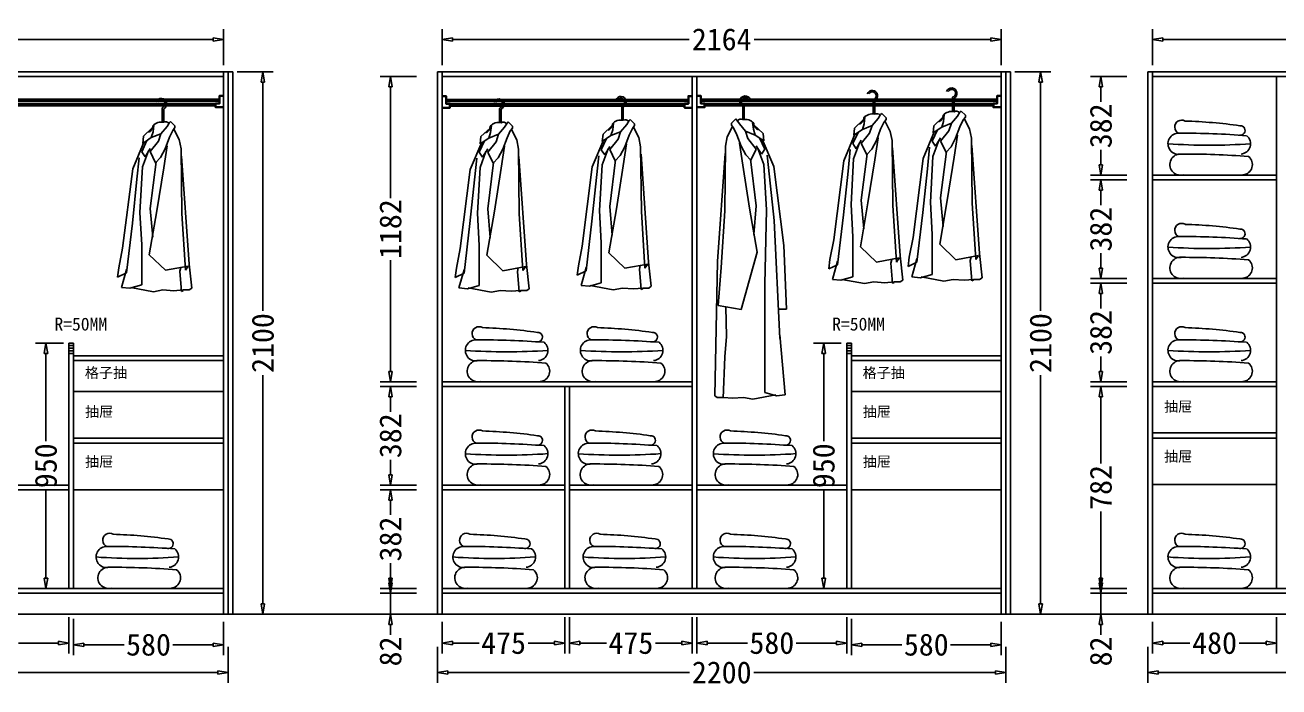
# Model space of a CAD drawing. Header units: millimetres. Extents: x 304407 to 361076, y -1262425 to -1203358.
# Drawn here: x 332654 to 337509, y -1229187 to -1226624 of the extents above; entities that cross this region are included whole.
import ezdxf

# ---------------------------------------------------------------- set-up
doc = ezdxf.new("R2010")
doc.units = ezdxf.units.MM
doc.header["$LTSCALE"] = 20
doc.layers.get('Defpoints').update_dxf_attribs({"color": 250})
for name, color, linetype in [('8', 8, 'Continuous'), ('LAYER10', 11, 'Continuous'), ('LAYER8', 11, 'Continuous'), ('图层3', 4, 'Continuous'), ('墙体', 40, 'Continuous')]:
    doc.layers.add(name, color=color, linetype=linetype)
doc.styles.get("Standard").update_dxf_attribs({"font": 'SimSun.ttf', "height": 85})
doc.styles.add('text', font='SimSun.ttf', dxfattribs={"height": 85})
doc.dimstyles.new('周文晶', dxfattribs={"dimtxt": 70, "dimasz": 40, "dimexe": 40, "dimexo": 30, "dimgap": 10, "dimtad": 0, "dimdec": 0, "dimtxsty": 'Standard', "dimblk": 'CLOSEDBLANK', "dimcen": 200, "dimclrd": 256, "dimclre": 256, "dimadec": 0, "dimazin": 0, "dimtfac": 1, "dimtdec": 0, "dimtmove": 0, "dimatfit": 3, "dimldrblk": 'CLOSEDBLANK', "dimfxl": 100, "dimfxlon": 1, "dimarcsym": 0})

# ---------------------------------------------------------------- blocks, each defined once
blk = doc.blocks.new('_ClosedBlank')
at = {"color": 0, "linetype": 'ByBlock', "lineweight": -2}
for p, q in [((-1, 0.17), (0, 0)), ((-1, 0.17), (-1, -0.17)), ((0, 0), (-1, -0.17))]:
    blk.add_line(p, q, dxfattribs=at)
blk = doc.blocks.new('*D1055')
at = {"lineweight": -2, "transparency": 16777216}
for p, q in [((332244, -1228917.2), (332244, -1229057.2)), ((332824, -1228917.2), (332824, -1229057.2)), ((332284, -1229017.2), (332440, -1229017.2)), ((332784, -1229017.2), (332628.1, -1229017.2))]:
    blk.add_line(p, q, dxfattribs=at)
at = {"layer": 'Defpoints', "color": 0, "transparency": 16777216}
for p in [(332244, -1226823.6), (332824, -1228805.6), (332824, -1229017.2)]:
    blk.add_point(p, dxfattribs=at)
at = {"lineweight": -2, "transparency": 16777216, "xscale": 40, "yscale": 40, "zscale": 40, "rotation": 180}
blk.add_blockref('_ClosedBlank', (332244, -1229017.2), dxfattribs=at)
at = {"lineweight": -2, "transparency": 16777216, "xscale": 40, "yscale": 40, "zscale": 40}
blk.add_blockref('_ClosedBlank', (332824, -1229017.2), dxfattribs=at)
at = {"color": 0, "transparency": 16777216, "insert": (332534, -1229017.2), "char_height": 85, "attachment_point": 5}
blk.add_mtext('580', dxfattribs=at)
blk = doc.blocks.new('*D1056')
at = {"lineweight": -2, "transparency": 16777216}
for p, q in [((331258, -1226780.2), (331258, -1226640.2)), ((331298, -1226680.2), (332214.3, -1226680.2)), ((333382, -1226680.2), (332465.7, -1226680.2)), ((333422, -1226780.2), (333422, -1226640.2))]:
    blk.add_line(p, q, dxfattribs=at)
at = {"layer": 'Defpoints', "color": 0, "transparency": 16777216}
for p in [(333422, -1226680.2), (331258, -1226823.6), (333422, -1226823.6)]:
    blk.add_point(p, dxfattribs=at)
at = {"lineweight": -2, "transparency": 16777216, "xscale": 40, "yscale": 40, "zscale": 40, "rotation": 180}
blk.add_blockref('_ClosedBlank', (331258, -1226680.2), dxfattribs=at)
at = {"lineweight": -2, "transparency": 16777216, "xscale": 40, "yscale": 40, "zscale": 40}
blk.add_blockref('_ClosedBlank', (333422, -1226680.2), dxfattribs=at)
at = {"color": 0, "transparency": 16777216, "insert": (332340, -1226680.2), "char_height": 85, "attachment_point": 5}
blk.add_mtext('2164', dxfattribs=at)
blk = doc.blocks.new('*D1057')
at = {"lineweight": -2, "transparency": 16777216}
for p, q in [((331240, -1229031.3), (331240, -1229171.3)), ((333440, -1229031.3), (333440, -1229171.3)), ((331280, -1229131.3), (332215.3, -1229131.3)), ((333400, -1229131.3), (332464.8, -1229131.3))]:
    blk.add_line(p, q, dxfattribs=at)
at = {"layer": 'Defpoints', "color": 0, "transparency": 16777216}
for p in [(331240, -1228905.6), (333440, -1228905.6), (333440, -1229131.3)]:
    blk.add_point(p, dxfattribs=at)
at = {"lineweight": -2, "transparency": 16777216, "xscale": 40, "yscale": 40, "zscale": 40, "rotation": 180}
blk.add_blockref('_ClosedBlank', (331240, -1229131.3), dxfattribs=at)
at = {"lineweight": -2, "transparency": 16777216, "xscale": 40, "yscale": 40, "zscale": 40}
blk.add_blockref('_ClosedBlank', (333440, -1229131.3), dxfattribs=at)
at = {"color": 0, "transparency": 16777216, "insert": (332340, -1229131.3), "char_height": 85, "attachment_point": 5}
blk.add_mtext('2200', dxfattribs=at)
blk = doc.blocks.new('*D1061')
at = {"lineweight": -2, "transparency": 16777216}
for p, q in [((333474.9, -1226805.6), (333614.9, -1226805.6)), ((333574.9, -1226845.6), (333574.9, -1227730.9)), ((333574.9, -1228865.6), (333574.9, -1227980.4)), ((333474.9, -1228905.6), (333614.9, -1228905.6))]:
    blk.add_line(p, q, dxfattribs=at)
at = {"layer": 'Defpoints', "color": 0, "transparency": 16777216}
for p in [(333440, -1226805.6), (333574.9, -1226805.6), (333440, -1228905.6)]:
    blk.add_point(p, dxfattribs=at)
at = {"lineweight": -2, "transparency": 16777216, "xscale": 40, "yscale": 40, "zscale": 40}
for p, rotation in [((333574.9, -1226805.6), 90), ((333574.9, -1228905.6), 270)]:
    blk.add_blockref('_ClosedBlank', p, dxfattribs=dict(at, rotation=rotation))
at = {"color": 0, "transparency": 16777216, "insert": (333574.9, -1227855.6), "char_height": 85, "attachment_point": 5, "rotation": 90}
blk.add_mtext('2100', dxfattribs=at)
blk = doc.blocks.new('*D1062')
at = {"lineweight": -2, "transparency": 16777216}
for p, q in [((332803, -1227855.6), (332695, -1227855.6)), ((332735, -1227895.6), (332735, -1228235.6)), ((332735, -1228765.6), (332735, -1228425.6)), ((332794, -1228805.6), (332695, -1228805.6))]:
    blk.add_line(p, q, dxfattribs=at)
at = {"layer": 'Defpoints', "color": 0, "transparency": 16777216}
for p in [(332833, -1227855.6), (332735, -1228805.6), (332824, -1228805.6)]:
    blk.add_point(p, dxfattribs=at)
at = {"lineweight": -2, "transparency": 16777216, "xscale": 40, "yscale": 40, "zscale": 40}
for p, rotation in [((332735, -1227855.6), 90), ((332735, -1228805.6), 270)]:
    blk.add_blockref('_ClosedBlank', p, dxfattribs=dict(at, rotation=rotation))
at = {"color": 0, "transparency": 16777216, "insert": (332735, -1228330.6), "char_height": 85, "attachment_point": 5, "rotation": 90}
blk.add_mtext('950', dxfattribs=at)
blk = doc.blocks.new('*D1063')
at = {"lineweight": -2, "transparency": 16777216}
for p, q in [((332842, -1228923.8), (332842, -1229063.8)), ((333422, -1228935.6), (333422, -1229063.8)), ((332882, -1229023.8), (333038, -1229023.8)), ((333382, -1229023.8), (333226.1, -1229023.8))]:
    blk.add_line(p, q, dxfattribs=at)
at = {"layer": 'Defpoints', "color": 0, "transparency": 16777216}
for p in [(332842, -1228805.6), (333422, -1228905.6), (333422, -1229023.8)]:
    blk.add_point(p, dxfattribs=at)
at = {"lineweight": -2, "transparency": 16777216, "xscale": 40, "yscale": 40, "zscale": 40, "rotation": 180}
blk.add_blockref('_ClosedBlank', (332842, -1229023.8), dxfattribs=at)
at = {"lineweight": -2, "transparency": 16777216, "xscale": 40, "yscale": 40, "zscale": 40}
blk.add_blockref('_ClosedBlank', (333422, -1229023.8), dxfattribs=at)
at = {"color": 0, "transparency": 16777216, "insert": (333132, -1229023.8), "char_height": 85, "attachment_point": 5}
blk.add_mtext('580', dxfattribs=at)
blk = doc.blocks.new('*D1009')
at = {"lineweight": -2, "transparency": 16777216}
for p, q in [((337019.7, -1228935.6), (337019.7, -1229057.2)), ((337499.7, -1228917.2), (337499.7, -1229057.2)), ((337059.7, -1229017.2), (337164.2, -1229017.2)), ((337459.7, -1229017.2), (337355.1, -1229017.2))]:
    blk.add_line(p, q, dxfattribs=at)
at = {"layer": 'Defpoints', "color": 0, "transparency": 16777216}
for p in [(337499.7, -1228805.6), (337019.7, -1228905.6), (337499.7, -1229017.2)]:
    blk.add_point(p, dxfattribs=at)
at = {"lineweight": -2, "transparency": 16777216, "xscale": 40, "yscale": 40, "zscale": 40, "rotation": 180}
blk.add_blockref('_ClosedBlank', (337019.7, -1229017.2), dxfattribs=at)
at = {"lineweight": -2, "transparency": 16777216, "xscale": 40, "yscale": 40, "zscale": 40}
blk.add_blockref('_ClosedBlank', (337499.7, -1229017.2), dxfattribs=at)
at = {"color": 0, "transparency": 16777216, "insert": (337259.7, -1229017.2), "char_height": 85, "attachment_point": 5}
blk.add_mtext('480', dxfattribs=at)
blk = doc.blocks.new('*D1011')
at = {"lineweight": -2, "transparency": 16777216}
for p, q in [((337019.7, -1226780.2), (337019.7, -1226640.2)), ((337059.7, -1226680.2), (337926, -1226680.2)), ((339043.7, -1226680.2), (338177.4, -1226680.2)), ((339083.7, -1226780.2), (339083.7, -1226640.2))]:
    blk.add_line(p, q, dxfattribs=at)
at = {"layer": 'Defpoints', "color": 0, "transparency": 16777216}
for p in [(339083.7, -1226680.2), (337019.7, -1226823.6), (339083.7, -1226823.6)]:
    blk.add_point(p, dxfattribs=at)
at = {"lineweight": -2, "transparency": 16777216, "xscale": 40, "yscale": 40, "zscale": 40, "rotation": 180}
blk.add_blockref('_ClosedBlank', (337019.7, -1226680.2), dxfattribs=at)
at = {"lineweight": -2, "transparency": 16777216, "xscale": 40, "yscale": 40, "zscale": 40}
blk.add_blockref('_ClosedBlank', (339083.7, -1226680.2), dxfattribs=at)
at = {"color": 0, "transparency": 16777216, "insert": (338051.7, -1226680.2), "char_height": 85, "attachment_point": 5}
blk.add_mtext('2064', dxfattribs=at)
blk = doc.blocks.new('*D1012')
at = {"lineweight": -2, "transparency": 16777216}
for p, q in [((337001.7, -1229031.3), (337001.7, -1229171.3)), ((339101.7, -1229031.3), (339101.7, -1229171.3)), ((337041.7, -1229131.3), (337926.9, -1229131.3)), ((339061.7, -1229131.3), (338176.4, -1229131.3))]:
    blk.add_line(p, q, dxfattribs=at)
at = {"layer": 'Defpoints', "color": 0, "transparency": 16777216}
for p in [(337001.7, -1228905.6), (339101.7, -1228905.6), (339101.7, -1229131.3)]:
    blk.add_point(p, dxfattribs=at)
at = {"lineweight": -2, "transparency": 16777216, "xscale": 40, "yscale": 40, "zscale": 40, "rotation": 180}
blk.add_blockref('_ClosedBlank', (337001.7, -1229131.3), dxfattribs=at)
at = {"lineweight": -2, "transparency": 16777216, "xscale": 40, "yscale": 40, "zscale": 40}
blk.add_blockref('_ClosedBlank', (339101.7, -1229131.3), dxfattribs=at)
at = {"color": 0, "transparency": 16777216, "insert": (338051.7, -1229131.3), "char_height": 85, "attachment_point": 5}
blk.add_mtext('2100', dxfattribs=at)
blk = doc.blocks.new('*D1013')
at = {"lineweight": -2, "transparency": 16777216}
for p, q in [((336819.4, -1228783.6), (336819.4, -1228743.6)), ((336919.4, -1228823.6), (336779.4, -1228823.6)), ((336819.4, -1228823.6), (336819.4, -1228905.6)), ((336919.4, -1228905.6), (336779.4, -1228905.6)), ((336819.4, -1228945.6), (336819.4, -1228985.6))]:
    blk.add_line(p, q, dxfattribs=at)
at = {"layer": 'Defpoints', "color": 0, "transparency": 16777216}
for p in [(336819.4, -1228823.6), (337019.7, -1228823.6), (337001.7, -1228905.6)]:
    blk.add_point(p, dxfattribs=at)
at = {"lineweight": -2, "transparency": 16777216, "xscale": 40, "yscale": 40, "zscale": 40}
for p, rotation in [((336819.4, -1228823.6), 270), ((336819.4, -1228905.6), 90)]:
    blk.add_blockref('_ClosedBlank', p, dxfattribs=dict(at, rotation=rotation))
at = {"color": 0, "transparency": 16777216, "insert": (336819.4, -1229049.7), "char_height": 85, "attachment_point": 5, "rotation": 90}
blk.add_mtext('82', dxfattribs=at)
blk = doc.blocks.new('*D1014')
at = {"lineweight": -2, "transparency": 16777216}
for p, q in [((336919.4, -1228023.6), (336779.4, -1228023.6)), ((336819.4, -1228063.6), (336819.4, -1228321.5)), ((336819.4, -1228765.6), (336819.4, -1228507.7)), ((336919.4, -1228805.6), (336779.4, -1228805.6))]:
    blk.add_line(p, q, dxfattribs=at)
at = {"layer": 'Defpoints', "color": 0, "transparency": 16777216}
for p in [(336819.4, -1228023.6), (337019.7, -1228023.6), (337019.7, -1228805.6)]:
    blk.add_point(p, dxfattribs=at)
at = {"lineweight": -2, "transparency": 16777216, "xscale": 40, "yscale": 40, "zscale": 40}
for p, rotation in [((336819.4, -1228023.6), 90), ((336819.4, -1228805.6), 270)]:
    blk.add_blockref('_ClosedBlank', p, dxfattribs=dict(at, rotation=rotation))
at = {"color": 0, "transparency": 16777216, "insert": (336819.4, -1228414.6), "char_height": 85, "attachment_point": 5, "rotation": 90}
blk.add_mtext('782', dxfattribs=at)
blk = doc.blocks.new('*D1015')
at = {"lineweight": -2, "transparency": 16777216}
for p, q in [((336919.4, -1227623.6), (336779.4, -1227623.6)), ((336819.4, -1227663.6), (336819.4, -1227721.3)), ((336819.4, -1227965.6), (336819.4, -1227908)), ((336919.4, -1228005.6), (336779.4, -1228005.6))]:
    blk.add_line(p, q, dxfattribs=at)
at = {"layer": 'Defpoints', "color": 0, "transparency": 16777216}
for p in [(336819.4, -1227623.6), (337019.7, -1227623.6), (337019.7, -1228005.6)]:
    blk.add_point(p, dxfattribs=at)
at = {"lineweight": -2, "transparency": 16777216, "xscale": 40, "yscale": 40, "zscale": 40}
for p, rotation in [((336819.4, -1227623.6), 90), ((336819.4, -1228005.6), 270)]:
    blk.add_blockref('_ClosedBlank', p, dxfattribs=dict(at, rotation=rotation))
at = {"color": 0, "transparency": 16777216, "insert": (336819.4, -1227814.6), "char_height": 85, "attachment_point": 5, "rotation": 90}
blk.add_mtext('382', dxfattribs=at)
blk = doc.blocks.new('*D1016')
at = {"lineweight": -2, "transparency": 16777216}
for p, q in [((336919.4, -1227223.6), (336779.4, -1227223.6)), ((336819.4, -1227263.6), (336819.4, -1227321.3)), ((336819.4, -1227565.6), (336819.4, -1227508)), ((336919.4, -1227605.6), (336779.4, -1227605.6))]:
    blk.add_line(p, q, dxfattribs=at)
at = {"layer": 'Defpoints', "color": 0, "transparency": 16777216}
for p in [(336819.4, -1227223.6), (337019.7, -1227223.6), (337019.7, -1227605.6)]:
    blk.add_point(p, dxfattribs=at)
at = {"lineweight": -2, "transparency": 16777216, "xscale": 40, "yscale": 40, "zscale": 40}
for p, rotation in [((336819.4, -1227223.6), 90), ((336819.4, -1227605.6), 270)]:
    blk.add_blockref('_ClosedBlank', p, dxfattribs=dict(at, rotation=rotation))
at = {"color": 0, "transparency": 16777216, "insert": (336819.4, -1227414.6), "char_height": 85, "attachment_point": 5, "rotation": 90}
blk.add_mtext('382', dxfattribs=at)
blk = doc.blocks.new('*D1017')
at = {"lineweight": -2, "transparency": 16777216}
for p, q in [((336919.4, -1226823.6), (336779.4, -1226823.6)), ((336819.4, -1226863.6), (336819.4, -1226921.3)), ((336819.4, -1227165.6), (336819.4, -1227108)), ((336919.4, -1227205.6), (336779.4, -1227205.6))]:
    blk.add_line(p, q, dxfattribs=at)
at = {"layer": 'Defpoints', "color": 0, "transparency": 16777216}
for p in [(336819.4, -1226823.6), (337019.7, -1226823.6), (337019.7, -1227205.6)]:
    blk.add_point(p, dxfattribs=at)
at = {"lineweight": -2, "transparency": 16777216, "xscale": 40, "yscale": 40, "zscale": 40}
for p, rotation in [((336819.4, -1226823.6), 90), ((336819.4, -1227205.6), 270)]:
    blk.add_blockref('_ClosedBlank', p, dxfattribs=dict(at, rotation=rotation))
at = {"color": 0, "transparency": 16777216, "insert": (336819.4, -1227014.6), "char_height": 85, "attachment_point": 5, "rotation": 90}
blk.add_mtext('382', dxfattribs=at)
blk = doc.blocks.new('*D1156')
at = {"lineweight": -2, "transparency": 16777216}
for p, q in [((334269.3, -1228935.6), (334269.3, -1229057.2)), ((334744.3, -1228917.2), (334744.3, -1229057.2)), ((334309.3, -1229017.2), (334412.1, -1229017.2)), ((334704.3, -1229017.2), (334601.6, -1229017.2))]:
    blk.add_line(p, q, dxfattribs=at)
at = {"layer": 'Defpoints', "color": 0, "transparency": 16777216}
for p in [(334744.3, -1228805.6), (334269.3, -1228905.6), (334744.3, -1229017.2)]:
    blk.add_point(p, dxfattribs=at)
at = {"lineweight": -2, "transparency": 16777216, "xscale": 40, "yscale": 40, "zscale": 40, "rotation": 180}
blk.add_blockref('_ClosedBlank', (334269.3, -1229017.2), dxfattribs=at)
at = {"lineweight": -2, "transparency": 16777216, "xscale": 40, "yscale": 40, "zscale": 40}
blk.add_blockref('_ClosedBlank', (334744.3, -1229017.2), dxfattribs=at)
at = {"color": 0, "transparency": 16777216, "insert": (334506.8, -1229017.2), "char_height": 85, "attachment_point": 5}
blk.add_mtext('475', dxfattribs=at)
blk = doc.blocks.new('*D1157')
at = {"lineweight": -2, "transparency": 16777216}
for p, q in [((335255.3, -1228917.2), (335255.3, -1229057.2)), ((335835.3, -1228917.2), (335835.3, -1229057.2)), ((335295.3, -1229017.2), (335451.3, -1229017.2)), ((335795.3, -1229017.2), (335639.4, -1229017.2))]:
    blk.add_line(p, q, dxfattribs=at)
at = {"layer": 'Defpoints', "color": 0, "transparency": 16777216}
for p in [(335255.3, -1226823.6), (335835.3, -1228805.6), (335835.3, -1229017.2)]:
    blk.add_point(p, dxfattribs=at)
at = {"lineweight": -2, "transparency": 16777216, "xscale": 40, "yscale": 40, "zscale": 40, "rotation": 180}
blk.add_blockref('_ClosedBlank', (335255.3, -1229017.2), dxfattribs=at)
at = {"lineweight": -2, "transparency": 16777216, "xscale": 40, "yscale": 40, "zscale": 40}
blk.add_blockref('_ClosedBlank', (335835.3, -1229017.2), dxfattribs=at)
at = {"color": 0, "transparency": 16777216, "insert": (335545.3, -1229017.2), "char_height": 85, "attachment_point": 5}
blk.add_mtext('580', dxfattribs=at)
blk = doc.blocks.new('*D1158')
at = {"lineweight": -2, "transparency": 16777216}
for p, q in [((334269.3, -1226780.2), (334269.3, -1226640.2)), ((334309.3, -1226680.2), (335225.6, -1226680.2)), ((336393.3, -1226680.2), (335477, -1226680.2)), ((336433.3, -1226780.2), (336433.3, -1226640.2))]:
    blk.add_line(p, q, dxfattribs=at)
at = {"layer": 'Defpoints', "color": 0, "transparency": 16777216}
for p in [(336433.3, -1226680.2), (334269.3, -1226823.6), (336433.3, -1226823.6)]:
    blk.add_point(p, dxfattribs=at)
at = {"lineweight": -2, "transparency": 16777216, "xscale": 40, "yscale": 40, "zscale": 40, "rotation": 180}
blk.add_blockref('_ClosedBlank', (334269.3, -1226680.2), dxfattribs=at)
at = {"lineweight": -2, "transparency": 16777216, "xscale": 40, "yscale": 40, "zscale": 40}
blk.add_blockref('_ClosedBlank', (336433.3, -1226680.2), dxfattribs=at)
at = {"color": 0, "transparency": 16777216, "insert": (335351.3, -1226680.2), "char_height": 85, "attachment_point": 5}
blk.add_mtext('2164', dxfattribs=at)
blk = doc.blocks.new('*D1159')
at = {"lineweight": -2, "transparency": 16777216}
for p, q in [((334251.3, -1229031.3), (334251.3, -1229171.3)), ((336451.3, -1229031.3), (336451.3, -1229171.3)), ((334291.3, -1229131.3), (335226.6, -1229131.3)), ((336411.3, -1229131.3), (335476.1, -1229131.3))]:
    blk.add_line(p, q, dxfattribs=at)
at = {"layer": 'Defpoints', "color": 0, "transparency": 16777216}
for p in [(334251.3, -1228905.6), (336451.3, -1228905.6), (336451.3, -1229131.3)]:
    blk.add_point(p, dxfattribs=at)
at = {"lineweight": -2, "transparency": 16777216, "xscale": 40, "yscale": 40, "zscale": 40, "rotation": 180}
blk.add_blockref('_ClosedBlank', (334251.3, -1229131.3), dxfattribs=at)
at = {"lineweight": -2, "transparency": 16777216, "xscale": 40, "yscale": 40, "zscale": 40}
blk.add_blockref('_ClosedBlank', (336451.3, -1229131.3), dxfattribs=at)
at = {"color": 0, "transparency": 16777216, "insert": (335351.3, -1229131.3), "char_height": 85, "attachment_point": 5}
blk.add_mtext('2200', dxfattribs=at)
blk = doc.blocks.new('*D1160')
at = {"lineweight": -2, "transparency": 16777216}
for p, q in [((334069.1, -1228783.6), (334069.1, -1228743.6)), ((334169.1, -1228823.6), (334029.1, -1228823.6)), ((334069.1, -1228823.6), (334069.1, -1228905.6)), ((334169.1, -1228905.6), (334029.1, -1228905.6)), ((334069.1, -1228945.6), (334069.1, -1228985.6))]:
    blk.add_line(p, q, dxfattribs=at)
at = {"layer": 'Defpoints', "color": 0, "transparency": 16777216}
for p in [(334069.1, -1228823.6), (334269.3, -1228823.6), (334251.3, -1228905.6)]:
    blk.add_point(p, dxfattribs=at)
at = {"lineweight": -2, "transparency": 16777216, "xscale": 40, "yscale": 40, "zscale": 40}
for p, rotation in [((334069.1, -1228823.6), 270), ((334069.1, -1228905.6), 90)]:
    blk.add_blockref('_ClosedBlank', p, dxfattribs=dict(at, rotation=rotation))
at = {"color": 0, "transparency": 16777216, "insert": (334069.1, -1229049.7), "char_height": 85, "attachment_point": 5, "rotation": 90}
blk.add_mtext('82', dxfattribs=at)
blk = doc.blocks.new('*D1161')
at = {"lineweight": -2, "transparency": 16777216}
for p, q in [((334169.1, -1228423.6), (334029.1, -1228423.6)), ((334069.1, -1228463.6), (334069.1, -1228521.3)), ((334069.1, -1228765.6), (334069.1, -1228708)), ((334169.1, -1228805.6), (334029.1, -1228805.6))]:
    blk.add_line(p, q, dxfattribs=at)
at = {"layer": 'Defpoints', "color": 0, "transparency": 16777216}
for p in [(334069.1, -1228423.6), (334269.3, -1228423.6), (334269.3, -1228805.6)]:
    blk.add_point(p, dxfattribs=at)
at = {"lineweight": -2, "transparency": 16777216, "xscale": 40, "yscale": 40, "zscale": 40}
for p, rotation in [((334069.1, -1228423.6), 90), ((334069.1, -1228805.6), 270)]:
    blk.add_blockref('_ClosedBlank', p, dxfattribs=dict(at, rotation=rotation))
at = {"color": 0, "transparency": 16777216, "insert": (334069.1, -1228614.6), "char_height": 85, "attachment_point": 5, "rotation": 90}
blk.add_mtext('382', dxfattribs=at)
blk = doc.blocks.new('*D1162')
at = {"lineweight": -2, "transparency": 16777216}
for p, q in [((336486.2, -1226805.6), (336626.2, -1226805.6)), ((336586.2, -1226845.6), (336586.2, -1227730.9)), ((336586.2, -1228865.6), (336586.2, -1227980.4)), ((336486.2, -1228905.6), (336626.2, -1228905.6))]:
    blk.add_line(p, q, dxfattribs=at)
at = {"layer": 'Defpoints', "color": 0, "transparency": 16777216}
for p in [(336451.3, -1226805.6), (336586.2, -1226805.6), (336451.3, -1228905.6)]:
    blk.add_point(p, dxfattribs=at)
at = {"lineweight": -2, "transparency": 16777216, "xscale": 40, "yscale": 40, "zscale": 40}
for p, rotation in [((336586.2, -1226805.6), 90), ((336586.2, -1228905.6), 270)]:
    blk.add_blockref('_ClosedBlank', p, dxfattribs=dict(at, rotation=rotation))
at = {"color": 0, "transparency": 16777216, "insert": (336586.2, -1227855.6), "char_height": 85, "attachment_point": 5, "rotation": 90}
blk.add_mtext('2100', dxfattribs=at)
blk = doc.blocks.new('*D1163')
at = {"lineweight": -2, "transparency": 16777216}
for p, q in [((335814.3, -1227855.6), (335706.3, -1227855.6)), ((335746.3, -1227895.6), (335746.3, -1228235.6)), ((335746.3, -1228765.6), (335746.3, -1228425.6)), ((335805.3, -1228805.6), (335706.3, -1228805.6))]:
    blk.add_line(p, q, dxfattribs=at)
at = {"layer": 'Defpoints', "color": 0, "transparency": 16777216}
for p in [(335844.3, -1227855.6), (335746.3, -1228805.6), (335835.3, -1228805.6)]:
    blk.add_point(p, dxfattribs=at)
at = {"lineweight": -2, "transparency": 16777216, "xscale": 40, "yscale": 40, "zscale": 40}
for p, rotation in [((335746.3, -1227855.6), 90), ((335746.3, -1228805.6), 270)]:
    blk.add_blockref('_ClosedBlank', p, dxfattribs=dict(at, rotation=rotation))
at = {"color": 0, "transparency": 16777216, "insert": (335746.3, -1228330.6), "char_height": 85, "attachment_point": 5, "rotation": 90}
blk.add_mtext('950', dxfattribs=at)
blk = doc.blocks.new('*D1164')
at = {"lineweight": -2, "transparency": 16777216}
for p, q in [((335853.3, -1228923.8), (335853.3, -1229063.8)), ((336433.3, -1228935.6), (336433.3, -1229063.8)), ((335893.3, -1229023.8), (336049.3, -1229023.8)), ((336393.3, -1229023.8), (336237.4, -1229023.8))]:
    blk.add_line(p, q, dxfattribs=at)
at = {"layer": 'Defpoints', "color": 0, "transparency": 16777216}
for p in [(335853.3, -1228805.6), (336433.3, -1228905.6), (336433.3, -1229023.8)]:
    blk.add_point(p, dxfattribs=at)
at = {"lineweight": -2, "transparency": 16777216, "xscale": 40, "yscale": 40, "zscale": 40, "rotation": 180}
blk.add_blockref('_ClosedBlank', (335853.3, -1229023.8), dxfattribs=at)
at = {"lineweight": -2, "transparency": 16777216, "xscale": 40, "yscale": 40, "zscale": 40}
blk.add_blockref('_ClosedBlank', (336433.3, -1229023.8), dxfattribs=at)
at = {"color": 0, "transparency": 16777216, "insert": (336143.3, -1229023.8), "char_height": 85, "attachment_point": 5}
blk.add_mtext('580', dxfattribs=at)
blk = doc.blocks.new('*D1165')
at = {"lineweight": -2, "transparency": 16777216}
for p, q in [((334169.1, -1228023.6), (334029.1, -1228023.6)), ((334069.1, -1228063.6), (334069.1, -1228121.3)), ((334069.1, -1228365.6), (334069.1, -1228308)), ((334169.1, -1228405.6), (334029.1, -1228405.6))]:
    blk.add_line(p, q, dxfattribs=at)
at = {"layer": 'Defpoints', "color": 0, "transparency": 16777216}
for p in [(334069.1, -1228023.6), (334269.3, -1228023.6), (334269.3, -1228405.6)]:
    blk.add_point(p, dxfattribs=at)
at = {"lineweight": -2, "transparency": 16777216, "xscale": 40, "yscale": 40, "zscale": 40}
for p, rotation in [((334069.1, -1228023.6), 90), ((334069.1, -1228405.6), 270)]:
    blk.add_blockref('_ClosedBlank', p, dxfattribs=dict(at, rotation=rotation))
at = {"color": 0, "transparency": 16777216, "insert": (334069.1, -1228214.6), "char_height": 85, "attachment_point": 5, "rotation": 90}
blk.add_mtext('382', dxfattribs=at)
blk = doc.blocks.new('*D1166')
at = {"lineweight": -2, "transparency": 16777216}
for p, q in [((334169.1, -1226823.6), (334029.1, -1226823.6)), ((334069.1, -1226863.6), (334069.1, -1227294.4)), ((334069.1, -1227965.6), (334069.1, -1227534.9)), ((334169.1, -1228005.6), (334029.1, -1228005.6))]:
    blk.add_line(p, q, dxfattribs=at)
at = {"layer": 'Defpoints', "color": 0, "transparency": 16777216}
for p in [(334069.1, -1226823.6), (334269.3, -1226823.6), (334269.3, -1228005.6)]:
    blk.add_point(p, dxfattribs=at)
at = {"lineweight": -2, "transparency": 16777216, "xscale": 40, "yscale": 40, "zscale": 40}
for p, rotation in [((334069.1, -1226823.6), 90), ((334069.1, -1228005.6), 270)]:
    blk.add_blockref('_ClosedBlank', p, dxfattribs=dict(at, rotation=rotation))
at = {"color": 0, "transparency": 16777216, "insert": (334069.1, -1227414.6), "char_height": 85, "attachment_point": 5, "rotation": 90}
blk.add_mtext('1182', dxfattribs=at)
blk = doc.blocks.new('*D1167')
at = {"lineweight": -2, "transparency": 16777216}
for p, q in [((334762.3, -1228917.2), (334762.3, -1229057.2)), ((335237.3, -1228917.2), (335237.3, -1229057.2)), ((334802.3, -1229017.2), (334905.1, -1229017.2)), ((335197.3, -1229017.2), (335094.6, -1229017.2))]:
    blk.add_line(p, q, dxfattribs=at)
at = {"layer": 'Defpoints', "color": 0, "transparency": 16777216}
for p in [(334762.3, -1228805.6), (335237.3, -1228805.6), (335237.3, -1229017.2)]:
    blk.add_point(p, dxfattribs=at)
at = {"lineweight": -2, "transparency": 16777216, "xscale": 40, "yscale": 40, "zscale": 40, "rotation": 180}
blk.add_blockref('_ClosedBlank', (334762.3, -1229017.2), dxfattribs=at)
at = {"lineweight": -2, "transparency": 16777216, "xscale": 40, "yscale": 40, "zscale": 40}
blk.add_blockref('_ClosedBlank', (335237.3, -1229017.2), dxfattribs=at)
at = {"color": 0, "transparency": 16777216, "insert": (334999.8, -1229017.2), "char_height": 85, "attachment_point": 5}
blk.add_mtext('475', dxfattribs=at)
blk = doc.blocks.new('A$C1C5764E0')
at = {"layer": '8'}
for p, q in [((172.3, 708.4), (172.3, 657.4)), ((178.3, 708.4), (178.3, 657.4)), ((135.3, 635.3), (99.9, 601.9)), ((137.4, 618.5), (140.1, 644.9)), ((167.9, 611.6), (191.5, 639.3)), ((191.5, 639.3), (201.2, 654.6)), ((201.2, 654.6), (205.3, 658.7)), ((205.3, 658.7), (222, 642.1)), ((222, 635.2), (213.6, 624.1)), ((222, 642.1), (222, 635.2)), ((113.7, 585.2), (93.2, 541.7)), ((99.9, 601.9), (97.1, 574.2)), ((97.1, 574.2), (130.4, 596.4)), ((130.4, 596.4), (137.4, 618.5)), ((130.4, 596.4), (167.9, 611.6)), ((158.2, 582.5), (167.9, 611.6)), ((201.2, 597.8), (184.5, 553.4)), ((213.6, 624.1), (201.2, 597.8)), ((217.8, 629.6), (238.6, 589.4)), ((238.6, 589.4), (245.5, 553.4)), ((103, 580.9), (58.4, 475.1)), ((93.2, 541.7), (106.3, 522.1)), ((96.5, 482.8), (119.4, 544.9)), ((106.3, 522.1), (125.9, 554.7)), ((126.3, 542.3), (158.2, 582.5)), ((147.1, 499.3), (126.3, 542.3)), ((184.5, 553.4), (166.5, 520.1)), ((178.3, 479.5), (191.3, 564.6)), ((245.5, 553.4), (248.3, 302.5)), ((75, 435), (83.4, 518.8)), ((148.8, 502.4), (125.9, 322.6)), ((166.5, 520.1), (147.1, 499.3)), ((276.4, 106.8), (247, 525.3)), ((58.4, 475.1), (19.5, 168.8)), ((86.6, 306.3), (96.5, 482.8)), ((152.1, 312.8), (178.3, 479.5)), ((57, 265.8), (75, 435)), ((93.2, 180.9), (86.6, 306.3)), ((122.6, 142.8), (152.1, 312.8)), ((125.9, 322.6), (135.7, 211.4)), ((248.3, 302.5), (262.2, 83.5)), ((34.3, 73.1), (57, 265.8)), ((19.5, 168.8), (4.8, 92.7)), ((93.2, 26.2), (93.2, 180.9)), ((184.8, 82.8), (122.6, 142.8)), ((273.1, 99.1), (184.8, 82.8)), ((262.2, 83.5), (273.1, 99.1)), ((286.7, 13.1), (276.4, 106.8)), ((4.8, 92.7), (0, 56.7)), ((0, 56.7), (34.3, 73.1)), ((34.3, 86.2), (14.7, 16.3)), ((244.2, 93.8), (240.9, 79.6)), ((240.9, 79.6), (247.4, 1.1)), ((14.7, 16.3), (47.4, 13.1)), ((47.4, 13.1), (93.2, 26.2)), ((50.7, 16.3), (139, 0)), ((139, 0), (175, 6.5)), ((175, 6.5), (217.5, 3.3)), ((217.5, 3.3), (253.5, 6.5)), ((247.4, 1.1), (254, 3.3)), ((253.5, 6.5), (276.9, 6.5)), ((276.9, 6.5), (286.7, 13.1))]:
    blk.add_line(p, q, dxfattribs=at)
for centre, radius, start, end in [((168.9, 727.1), 20.9, 296.6338, 159.5285), ((168.9, 727.1), 14.9, 296.6338, 150.6175), ((175.9, 709.9), 3.91, 94.6712, 201.9626), ((110.9, 641.2), 25.1, 286.2636, 2.0248), ((168.9, 613.1), 43.9, 77.6993, 138.5966), ((186.2, 639.8), 18, 42.48, 116.3392)]:
    blk.add_arc(centre, radius, start, end, dxfattribs=at)
blk = doc.blocks.new('A$C4F477F88')
at = {"layer": 'LAYER10'}
blk.add_blockref('A$C1C5764E0', (0, 0), dxfattribs=at)
blk = doc.blocks.new('A$C5E603B19')
at = {"layer": 'LAYER8'}
blk.add_blockref('A$C4F477F88', (0, 0), dxfattribs=at)
blk = doc.blocks.new('A$C1B0A679D')
at = {"layer": '图层3'}
blk.add_blockref('A$C5E603B19', (0, 0), dxfattribs=at)
blk = doc.blocks.new('A$C52EB379C')
at = {"layer": '8'}
for p, q in [((163.3, 1134.6), (163.3, 1083.5)), ((169.3, 1134.6), (169.3, 1083.5)), ((128.4, 1044.7), (131.2, 1071)), ((182.5, 1065.5), (192.3, 1080.7)), ((192.3, 1080.7), (196.4, 1084.9)), ((196.4, 1084.9), (213.1, 1068.3)), ((213.1, 1068.3), (213.1, 1061.3)), ((91, 1028.1), (88.2, 1000.3)), ((88.2, 1000.3), (121.5, 1022.5)), ((126.4, 1061.5), (91, 1028.1)), ((121.5, 1022.5), (128.4, 1044.7)), ((121.5, 1022.5), (159, 1037.8)), ((149.3, 1008.7), (159, 1037.8)), ((159, 1037.8), (182.5, 1065.5)), ((192.3, 1023.9), (175.6, 979.5)), ((204.7, 1050.2), (192.3, 1023.9)), ((213.1, 1061.3), (204.7, 1050.2)), ((208.9, 1055.8), (229.7, 1015.6)), ((94.1, 1007.1), (49.5, 901.3)), ((104.8, 1011.4), (84.3, 967.8)), ((87.6, 909), (110.5, 971.1)), ((97.4, 948.2), (117, 980.9)), ((117.4, 968.5), (149.3, 1008.7)), ((175.6, 979.5), (157.6, 946.3)), ((169.3, 905.7), (182.4, 990.7)), ((229.7, 1015.6), (236.6, 979.5)), ((236.6, 979.5), (239.4, 728.7)), ((66.1, 861.1), (74.5, 944.9)), ((84.3, 967.8), (97.4, 948.2)), ((139.9, 928.6), (117, 748.8)), ((138.2, 925.5), (117.4, 968.5)), ((157.6, 946.3), (138.2, 925.5)), ((267.5, 533), (238.1, 951.5)), ((49.5, 901.3), (10.6, 595)), ((77.7, 732.4), (87.6, 909)), ((143.2, 738.9), (169.3, 905.7)), ((48.1, 692), (66.1, 861.1)), ((84.3, 444.7), (77.7, 732.4)), ((113.7, 568.9), (143.2, 738.9)), ((117, 748.8), (126.8, 637.6)), ((239.4, 728.7), (253.3, 509.7)), ((25.4, 235.4), (48.1, 692)), ((10.6, 595), (0, 349)), ((175.9, 346.6), (113.7, 568.9)), ((253.3, 509.7), (264.2, 362.9)), ((277.8, 13.1), (267.5, 533)), ((84.3, 26.2), (84.3, 444.7)), ((0, 349), (31, 349)), ((264.2, 362.9), (175.9, 346.6)), ((235.3, 357.6), (232, 242)), ((25.4, 248.5), (5.8, 16.3)), ((232, 242), (238.5, 163.5)), ((238.5, 163.5), (245.1, 3.3)), ((5.8, 16.3), (38.5, 13.1)), ((38.5, 13.1), (84.3, 26.2)), ((41.7, 16.3), (130.1, 0)), ((130.1, 0), (166.1, 6.5)), ((166.1, 6.5), (208.6, 3.3)), ((208.6, 3.3), (244.6, 6.5)), ((244.6, 6.5), (268, 6.5)), ((268, 6.5), (277.8, 13.1))]:
    blk.add_line(p, q, dxfattribs=at)
for centre, radius, start, end in [((160, 1153.2), 20.9, 296.6338, 159.5285), ((160, 1153.2), 14.9, 296.6338, 150.6175), ((167, 1136), 3.91, 94.6712, 201.9626), ((102, 1067.4), 25.1, 286.2636, 2.0248), ((160, 1039.2), 43.9, 77.6993, 138.5966), ((177.3, 1066), 18, 42.48, 116.3392)]:
    blk.add_arc(centre, radius, start, end, dxfattribs=at)
blk = doc.blocks.new('A$C05785CA5')
at = {"layer": 'LAYER10'}
blk.add_blockref('A$C52EB379C', (0, 0), dxfattribs=at)
blk = doc.blocks.new('A$C100967EE')
at = {"layer": 'LAYER10'}
blk.add_blockref('A$C05785CA5', (0, 0), dxfattribs=at)
blk = doc.blocks.new('A$C65D30603')
at = {"layer": 'LAYER8'}
blk.add_blockref('A$C100967EE', (0, 0), dxfattribs=at)
blk = doc.blocks.new('A$C50CE712E')
at = {"layer": '图层3'}
blk.add_blockref('A$C65D30603', (0, 0), dxfattribs=at)
blk = doc.blocks.new('A$C11F00F61')
at = {"color": 8}
blk.add_line((48.2, 0), (290.3, 1.2), dxfattribs=at)
at = {"layer": '墙体', "color": 8}
for centre, radius, start, end in [((52.6, 186.6), 26.7, 59.8021, 244.0801), ((9.8, -1698.7), 1909.1, 81.8981, 88.3112), ((41, 121.6), 41, 86.0834, 284.0988), ((53.8, -3125.6), 3288.1, 85.6244, 90.1755), ((280.3, 173), 18.4, 260.1551, 94.4157), ((279.7, 121.7), 40, 274.9406, 51.3165), ((159.2, 2329.1), 2213.2, 265.8756, 274.159), ((48.2, 41), 41, 86.0834, 284.0988), ((61, -3206.2), 3288.1, 85.6244, 90.1755), ((286.9, 41.1), 40, 274.9406, 51.3165)]:
    blk.add_arc(centre, radius, start, end, dxfattribs=at)

msp = doc.modelspace()

# ---------------------------------------------------------------- linework, layer by layer
for p, q in [((331240, -1226805.6), (333440, -1226805.6)), ((331258, -1226823.6), (333422, -1226823.6)), ((333422, -1226805.6), (333422, -1228905.6)), ((333440, -1226805.6), (333440, -1228905.6)), ((333458, -1226805.6), (333440, -1226805.6)), ((333458, -1228905.6), (333458, -1226805.6)), ((334251.3, -1228905.6), (334251.3, -1226805.6)), ((334251.3, -1226805.6), (336451.3, -1226805.6)), ((334269.3, -1228905.6), (334269.3, -1226805.6)), ((334269.3, -1226823.6), (336433.3, -1226823.6)), ((335237.3, -1228805.6), (335237.3, -1226823.6)), ((335255.3, -1228805.6), (335255.3, -1226823.6)), ((336433.3, -1226805.6), (336433.3, -1228905.6)), ((336451.3, -1226805.6), (336451.3, -1228905.6)), ((336469.3, -1226805.6), (336451.3, -1226805.6)), ((336469.3, -1228905.6), (336469.3, -1226805.6)), ((337001.7, -1228905.6), (337001.7, -1226805.6)), ((337001.7, -1226805.6), (339101.7, -1226805.6)), ((337019.7, -1228905.6), (337019.7, -1226805.6)), ((337019.7, -1226823.6), (339083.7, -1226823.6)), ((337499.7, -1228805.6), (337499.7, -1226823.6)), ((337019.7, -1227205.6), (337499.7, -1227205.6)), ((337019.7, -1227223.6), (337499.7, -1227223.6)), ((337019.7, -1227605.6), (337499.7, -1227605.6)), ((337019.7, -1227623.6), (337499.7, -1227623.6)), ((332824, -1227855.6), (332824, -1228805.6)), ((332842, -1227855.6), (332824, -1227855.6)), ((332842, -1227865.6), (332824, -1227865.6)), ((332842, -1227875.6), (332824, -1227875.6)), ((332842, -1227885.6), (332824, -1227885.6)), ((332842, -1227855.6), (332842, -1228805.6)), ((335835.3, -1227855.6), (335835.3, -1228805.6)), ((335853.3, -1227855.6), (335835.3, -1227855.6)), ((335853.3, -1227865.6), (335835.3, -1227865.6)), ((335853.3, -1227875.6), (335835.3, -1227875.6)), ((335853.3, -1227885.6), (335835.3, -1227885.6)), ((335853.3, -1227855.6), (335853.3, -1228805.6)), ((332842, -1227895.6), (332824, -1227895.6)), ((333422, -1227905.6), (332842, -1227905.6)), ((333422, -1227923.6), (332842, -1227923.6)), ((335853.3, -1227895.6), (335835.3, -1227895.6)), ((336433.3, -1227905.6), (335853.3, -1227905.6)), ((336433.3, -1227923.6), (335853.3, -1227923.6)), ((335237.3, -1228005.6), (334269.3, -1228005.6)), ((335237.3, -1228023.6), (334269.3, -1228023.6)), ((334744.3, -1228023.6), (334744.3, -1228805.6)), ((334762.3, -1228023.6), (334762.3, -1228805.6)), ((337019.7, -1228005.6), (337499.7, -1228005.6)), ((337019.7, -1228023.6), (337499.7, -1228023.6)), ((333422, -1228043.6), (332842, -1228043.6)), ((336433.3, -1228043.6), (335853.3, -1228043.6)), ((332842, -1228223.6), (333422, -1228223.6)), ((335853.3, -1228223.6), (336433.3, -1228223.6)), ((337019.7, -1228203.6), (337499.7, -1228203.6)), ((337019.7, -1228223.6), (337499.7, -1228223.6)), ((332842, -1228243.6), (333422, -1228243.6)), ((335853.3, -1228243.6), (336433.3, -1228243.6)), ((332824, -1228405.6), (332244, -1228405.6)), ((332824, -1228423.6), (332244, -1228423.6)), ((332842, -1228423.6), (333422, -1228423.6)), ((334744.3, -1228405.6), (334269.3, -1228405.6)), ((334744.3, -1228423.6), (334269.3, -1228423.6)), ((335237.3, -1228405.6), (334762.3, -1228405.6)), ((335237.3, -1228423.6), (334762.3, -1228423.6)), ((335835.3, -1228405.6), (335255.3, -1228405.6)), ((335835.3, -1228423.6), (335255.3, -1228423.6)), ((335853.3, -1228423.6), (336433.3, -1228423.6)), ((337019.7, -1228403.6), (337499.7, -1228403.6)), ((331258, -1228805.6), (333422, -1228805.6)), ((334269.3, -1228805.6), (336433.3, -1228805.6)), ((337019.7, -1228805.6), (339083.7, -1228805.6)), ((331258, -1228823.6), (333422, -1228823.6)), ((334269.3, -1228823.6), (336433.3, -1228823.6)), ((337019.7, -1228823.6), (339083.7, -1228823.6)), ((331240, -1228905.6), (333440, -1228905.6)), ((333440, -1228905.6), (333458, -1228905.6)), ((334251.3, -1228905.6), (336451.3, -1228905.6)), ((336451.3, -1228905.6), (336469.3, -1228905.6)), ((337001.7, -1228905.6), (339101.7, -1228905.6))]:
    msp.add_line(p, q)
at = {"color": 8}
msp.add_line((361075.9, -1228905.6), (304407.4, -1228905.6), dxfattribs=at)
msp.add_line((361075.9, -1228905.6), (304407.4, -1228905.6), dxfattribs=at)
at = {"lineweight": 30}
for points in [[(333407, -1226912.9), (332259, -1226912.9)], [(333407, -1226917.5), (332259, -1226917.5)], [(333422, -1226897.9), (333407, -1226897.9), (333407, -1226927.9), (333392, -1226927.9), (333392, -1226942.9), (333422, -1226942.9)], [(334269.3, -1226899.3), (334284.3, -1226899.3), (334284.3, -1226929.3), (334299.3, -1226929.3), (334299.3, -1226944.3), (334269.3, -1226944.3)], [(335222.3, -1226914.3), (334284.3, -1226914.3)], [(335222.3, -1226918.8), (334284.3, -1226918.8)], [(335237.3, -1226899.3), (335222.3, -1226899.3), (335222.3, -1226929.3), (335207.3, -1226929.3), (335207.3, -1226944.3), (335237.3, -1226944.3)], [(335255.3, -1226897.9), (335270.3, -1226897.9), (335270.3, -1226927.9), (335285.3, -1226927.9), (335285.3, -1226942.9), (335255.3, -1226942.9)], [(336418.3, -1226912.9), (335270.3, -1226912.9)], [(336418.3, -1226917.5), (335270.3, -1226917.5)], [(336433.3, -1226897.9), (336418.3, -1226897.9), (336418.3, -1226927.9), (336403.3, -1226927.9), (336403.3, -1226942.9), (336433.3, -1226942.9)], [(333392, -1226930), (332274, -1226930)], [(333392, -1226935.4), (332274, -1226935.4)], [(335207.3, -1226931.3), (334299.3, -1226931.3)], [(335207.3, -1226936.8), (334299.3, -1226936.8)], [(336403.3, -1226930), (335285.3, -1226930)], [(336403.3, -1226935.4), (335285.3, -1226935.4)]]:
    msp.add_lwpolyline(points, dxfattribs=at)

# ---------------------------------------------------------------- block references
for name, p in [('A$C1B0A679D', (336072.6, -1227615.9)), ('A$C1B0A679D', (333012.5, -1227656.7)), ('A$C1B0A679D', (334319.3, -1227658.4)), ('A$C1B0A679D', (334791.9, -1227649)), ('A$C1B0A679D', (335765.5, -1227625.3)), ('A$C11F00F61', (337079.1, -1227205.6)), ('A$C11F00F61', (337079.1, -1227605.6)), ('A$C11F00F61', (334358.7, -1228005.6)), ('A$C11F00F61', (334804.1, -1228005.6)), ('A$C11F00F61', (337079.1, -1228005.6)), ('A$C11F00F61', (334358.7, -1228405.6)), ('A$C11F00F61', (334796.1, -1228405.6)), ('A$C11F00F61', (335318.9, -1228405.6)), ('A$C11F00F61', (332929, -1228805.6)), ('A$C11F00F61', (334310.6, -1228805.6)), ('A$C11F00F61', (334814.7, -1228805.6)), ('A$C11F00F61', (335318.9, -1228805.6)), ('A$C11F00F61', (337079.1, -1228805.6))]:
    msp.add_blockref(name, p)
at = {"xscale": -1}
msp.add_blockref('A$C50CE712E', (335602.2, -1228072.8), dxfattribs=at)

# ---------------------------------------------------------------- texts
at = {"attachment_point": 1, "style": 'text'}
for s, insert, char_height, width in [('R=50MM', (332767.8, -1227757.1), 50, 419.038), ('R=50MM', (335779.1, -1227757.1), 50, 419.038), ('格子抽', (332885.6, -1227950.8), 40, 305.609), ('格子抽', (335897, -1227950.8), 40, 305.609), ('抽屉', (337064, -1228081.3), 40, 305.609), ('抽屉', (332886.3, -1228101.3), 40, 305.609), ('抽屉', (335897.6, -1228101.3), 40, 305.609), ('抽屉', (337064, -1228274.6), 40, 305.609), ('抽屉', (332886.3, -1228294.6), 40, 305.609), ('抽屉', (335897.6, -1228294.6), 40, 305.609)]:
    msp.add_mtext(s, dxfattribs=dict(at, insert=insert, char_height=char_height, width=width))

# ---------------------------------------------------------------- dimensions: what is measured, and where the dimension line sits
for base, p1, p2, picture, middle in [((333422, -1226680.2), (331258, -1226823.6), (333422, -1226823.6), '*D1056', (332340, -1226680.2)), ((336433.3, -1226680.2), (334269.3, -1226823.6), (336433.3, -1226823.6), '*D1158', (335351.3, -1226680.2)), ((339083.7, -1226680.2), (337019.7, -1226823.6), (339083.7, -1226823.6), '*D1011', (338051.7, -1226680.2)), ((332824, -1229017.2), (332244, -1226823.6), (332824, -1228805.6), '*D1055', (332534, -1229017.2)), ((335835.3, -1229017.2), (335255.3, -1226823.6), (335835.3, -1228805.6), '*D1157', (335545.3, -1229017.2)), ((333422, -1229023.8), (332842, -1228805.6), (333422, -1228905.6), '*D1063', (333132, -1229023.8)), ((334744.3, -1229017.2), (334269.3, -1228905.6), (334744.3, -1228805.6), '*D1156', (334506.8, -1229017.2)), ((335237.3, -1229017.2), (334762.3, -1228805.6), (335237.3, -1228805.6), '*D1167', (334999.8, -1229017.2)), ((336433.3, -1229023.8), (335853.3, -1228805.6), (336433.3, -1228905.6), '*D1164', (336143.3, -1229023.8)), ((337499.7, -1229017.2), (337019.7, -1228905.6), (337499.7, -1228805.6), '*D1009', (337259.7, -1229017.2)), ((333440, -1229131.3), (331240, -1228905.6), (333440, -1228905.6), '*D1057', (332340, -1229131.3)), ((336451.3, -1229131.3), (334251.3, -1228905.6), (336451.3, -1228905.6), '*D1159', (335351.3, -1229131.3)), ((339101.7, -1229131.3), (337001.7, -1228905.6), (339101.7, -1228905.6), '*D1012', (338051.7, -1229131.3))]:
    dim = msp.add_linear_dim(base=base, p1=p1, p2=p2, dimstyle='周文晶')
    dim.commit()
    dim.dimension.update_dxf_attribs({"geometry": picture, "text_midpoint": middle})
for base, p1, p2, angle, picture, middle in [((333574.9, -1226805.6), (333440, -1228905.6), (333440, -1226805.6), 90, '*D1061', (333574.9, -1227855.6)), ((334069.1, -1226823.6), (334269.3, -1228005.6), (334269.3, -1226823.6), 90, '*D1166', (334069.1, -1227414.6)), ((336586.2, -1226805.6), (336451.3, -1228905.6), (336451.3, -1226805.6), 90, '*D1162', (336586.2, -1227855.6)), ((336819.4, -1226823.6), (337019.7, -1227205.6), (337019.7, -1226823.6), 270, '*D1017', (336819.4, -1227014.6)), ((336819.4, -1227223.6), (337019.7, -1227605.6), (337019.7, -1227223.6), 270, '*D1016', (336819.4, -1227414.6)), ((336819.4, -1227623.6), (337019.7, -1228005.6), (337019.7, -1227623.6), 270, '*D1015', (336819.4, -1227814.6)), ((332735, -1228805.6), (332833, -1227855.6), (332824, -1228805.6), 90, '*D1062', (332735, -1228330.6)), ((335746.3, -1228805.6), (335844.3, -1227855.6), (335835.3, -1228805.6), 90, '*D1163', (335746.3, -1228330.6)), ((334069.1, -1228023.6), (334269.3, -1228405.6), (334269.3, -1228023.6), 90, '*D1165', (334069.1, -1228214.6)), ((336819.4, -1228023.6), (337019.7, -1228805.6), (337019.7, -1228023.6), 270, '*D1014', (336819.4, -1228414.6)), ((334069.1, -1228423.6), (334269.3, -1228805.6), (334269.3, -1228423.6), 270, '*D1161', (334069.1, -1228614.6))]:
    dim = msp.add_linear_dim(base=base, p1=p1, p2=p2, angle=angle, dimstyle='周文晶')
    dim.commit()
    dim.dimension.update_dxf_attribs({"geometry": picture, "text_midpoint": middle})
for base, p1, p2, picture, middle in [((334069.1, -1228823.6), (334251.3, -1228905.6), (334269.3, -1228823.6), '*D1160', (334069.1, -1229049.7)), ((336819.4, -1228823.6), (337001.7, -1228905.6), (337019.7, -1228823.6), '*D1013', (336819.4, -1229049.7))]:
    dim = msp.add_linear_dim(base=base, p1=p1, p2=p2, angle=270, dimstyle='周文晶')
    dim.commit()
    dim.dimension.update_dxf_attribs({"geometry": picture, "text_midpoint": middle, "dimtype": 128})

doc.saveas('drawing.dxf')
